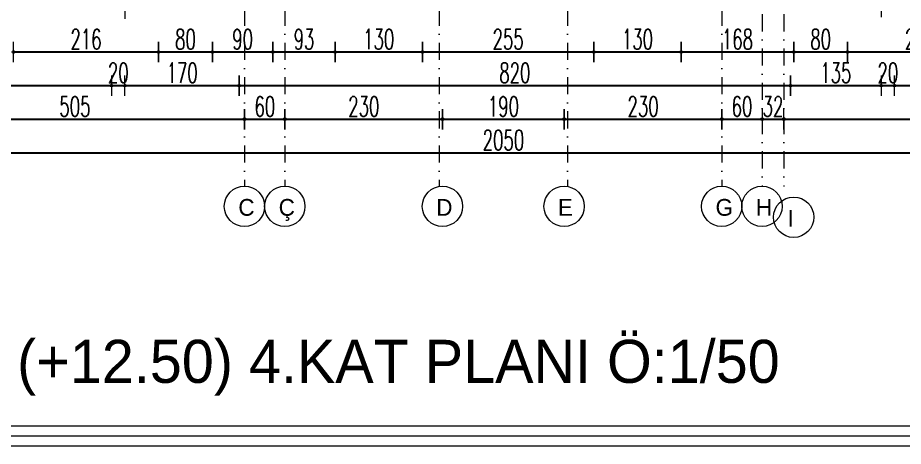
# Model space of a CAD drawing. Header units: millimetres. Extents: x -16104 to 67872, y -88009 to 12107.
# Drawn here: x 22102 to 23420, y -8330 to -7693 of the extents above; entities that cross this region are included whole.
import ezdxf

# ---------------------------------------------------------------- set-up
doc = ezdxf.new("R2010")
doc.units = ezdxf.units.MM
doc.linetypes.add('ACAD_ISO07W100', pattern=[3, 0, -3])
doc.linetypes.add('DASHDOTX2', pattern=[50.8, 25.4, -12.7, 0, -12.7])
doc.layers.get('0').update_dxf_attribs({"color": 241})
for name, color, linetype, lineweight in [('AKS', 1, 'ACAD_ISO07W100', 5), ('akslar', 144, 'Continuous', 20), ('c05', 32, 'Continuous', 13), ('OLCU', 54, 'Continuous', 13), ('YAZI', 22, 'Continuous', 18)]:
    doc.layers.add(name, color=color, linetype=linetype, lineweight=lineweight)
doc.styles.add('DIM', font='Txttw.shx', dxfattribs={"width": 0.6})
doc.styles.add('ÖLÇÜ-50', font='comic.ttf', dxfattribs={"height": 12.5})
doc.dimstyles.new('50', dxfattribs={"dimscale": 0, "dimtxt": 30, "dimasz": 1, "dimexe": 0, "dimexo": 2, "dimgap": 4, "dimtad": 1, "dimdec": 0, "dimzin": 0, "dimdsep": 46, "dimtxsty": 'DIM', "dimblk1": 'DOT', "dimblk2": 'DOT', "dimsah": 1, "dimcen": 1.5, "dimdle": 3, "dimse1": 1, "dimse2": 1, "dimclrd": 256, "dimclre": 9, "dimclrt": 256, "dimadec": 0, "dimazin": 0, "dimtfac": 0.24, "dimtdec": 0, "dimtix": 1, "dimtmove": 2, "dimatfit": 3, "dimldrblk": 'DOT', "dimfxl": 0, "dimtolj": 1, "dimtzin": 15, "dimarcsym": 0})

# ---------------------------------------------------------------- blocks, each defined once
blk = doc.blocks.new('DOT')
for p, q in [((0, 15), (0, -15)), ((-2, 0), (0, 0)), ((2, 0), (0, 0))]:
    blk.add_line(p, q)
blk.add_circle((0, 0), 2)
blk = doc.blocks.new('*D6970')
at = {"layer": 'Defpoints', "color": 0, "transparency": 16777216}
for p in [(22095.8, -7694.1), (22311.8, -7694.1), (22311.8, -7744.1)]:
    blk.add_point(p, dxfattribs=at)
at = {"layer": 'OLCU', "lineweight": -2, "transparency": 16777216}
blk.add_line((22096.8, -7744.1), (22310.8, -7744.1), dxfattribs=at)
at = {"layer": 'OLCU', "lineweight": -2, "transparency": 16777216, "rotation": 180}
blk.add_blockref('DOT', (22095.8, -7744.1), dxfattribs=at)
at = {"layer": 'OLCU', "lineweight": -2, "transparency": 16777216}
blk.add_blockref('DOT', (22311.8, -7744.1), dxfattribs=at)
at = {"layer": 'OLCU', "transparency": 16777216, "insert": (22203.8, -7725.1), "char_height": 30, "attachment_point": 5, "style": 'DIM'}
blk.add_mtext('\\A1;216', dxfattribs=at)
blk = doc.blocks.new('*D6971')
at = {"layer": 'Defpoints', "color": 0, "transparency": 16777216}
for p in [(22311.8, -7694.1), (22391.8, -7694.1), (22391.8, -7744.1)]:
    blk.add_point(p, dxfattribs=at)
at = {"layer": 'OLCU', "lineweight": -2, "transparency": 16777216}
blk.add_line((22312.8, -7744.1), (22390.8, -7744.1), dxfattribs=at)
at = {"layer": 'OLCU', "lineweight": -2, "transparency": 16777216, "rotation": 180}
blk.add_blockref('DOT', (22311.8, -7744.1), dxfattribs=at)
at = {"layer": 'OLCU', "lineweight": -2, "transparency": 16777216}
blk.add_blockref('DOT', (22391.8, -7744.1), dxfattribs=at)
at = {"layer": 'OLCU', "transparency": 16777216, "insert": (22351.8, -7725.1), "char_height": 30, "attachment_point": 5, "style": 'DIM'}
blk.add_mtext('\\A1;80', dxfattribs=at)
blk = doc.blocks.new('*D6972')
at = {"layer": 'Defpoints', "color": 0, "transparency": 16777216}
for p in [(22481.8, -7694.1), (22574.3, -7694.1), (22574.3, -7744.1)]:
    blk.add_point(p, dxfattribs=at)
at = {"layer": 'OLCU', "lineweight": -2, "transparency": 16777216}
blk.add_line((22482.8, -7744.1), (22573.3, -7744.1), dxfattribs=at)
at = {"layer": 'OLCU', "lineweight": -2, "transparency": 16777216, "rotation": 180}
blk.add_blockref('DOT', (22481.8, -7744.1), dxfattribs=at)
at = {"layer": 'OLCU', "lineweight": -2, "transparency": 16777216}
blk.add_blockref('DOT', (22574.3, -7744.1), dxfattribs=at)
at = {"layer": 'OLCU', "transparency": 16777216, "insert": (22528.1, -7725.1), "char_height": 30, "attachment_point": 5, "style": 'DIM'}
blk.add_mtext('\\A1;93', dxfattribs=at)
blk = doc.blocks.new('*D6973')
at = {"layer": 'Defpoints', "color": 0, "transparency": 16777216}
for p in [(22574.3, -7694.1), (22704.3, -7694.1), (22704.3, -7744.1)]:
    blk.add_point(p, dxfattribs=at)
at = {"layer": 'OLCU', "lineweight": -2, "transparency": 16777216}
blk.add_line((22575.3, -7744.1), (22703.3, -7744.1), dxfattribs=at)
at = {"layer": 'OLCU', "lineweight": -2, "transparency": 16777216, "rotation": 180}
blk.add_blockref('DOT', (22574.3, -7744.1), dxfattribs=at)
at = {"layer": 'OLCU', "lineweight": -2, "transparency": 16777216}
blk.add_blockref('DOT', (22704.3, -7744.1), dxfattribs=at)
at = {"layer": 'OLCU', "transparency": 16777216, "insert": (22639.3, -7725.1), "char_height": 30, "attachment_point": 5, "style": 'DIM'}
blk.add_mtext('\\A1;130', dxfattribs=at)
blk = doc.blocks.new('*D6974')
at = {"layer": 'Defpoints', "color": 0, "transparency": 16777216}
for p in [(22704.3, -7694.1), (22959.3, -7694.1), (22959.3, -7744.1)]:
    blk.add_point(p, dxfattribs=at)
at = {"layer": 'OLCU', "lineweight": -2, "transparency": 16777216}
blk.add_line((22705.3, -7744.1), (22958.3, -7744.1), dxfattribs=at)
at = {"layer": 'OLCU', "lineweight": -2, "transparency": 16777216, "rotation": 180}
blk.add_blockref('DOT', (22704.3, -7744.1), dxfattribs=at)
at = {"layer": 'OLCU', "lineweight": -2, "transparency": 16777216}
blk.add_blockref('DOT', (22959.3, -7744.1), dxfattribs=at)
at = {"layer": 'OLCU', "transparency": 16777216, "insert": (22831.8, -7725.1), "char_height": 30, "attachment_point": 5, "style": 'DIM'}
blk.add_mtext('\\A1;255', dxfattribs=at)
blk = doc.blocks.new('*D6975')
at = {"layer": 'Defpoints', "color": 0, "transparency": 16777216}
for p in [(22959.3, -7694.1), (23089.3, -7694.1), (23089.3, -7744.1)]:
    blk.add_point(p, dxfattribs=at)
at = {"layer": 'OLCU', "lineweight": -2, "transparency": 16777216}
blk.add_line((22960.3, -7744.1), (23088.3, -7744.1), dxfattribs=at)
at = {"layer": 'OLCU', "lineweight": -2, "transparency": 16777216, "rotation": 180}
blk.add_blockref('DOT', (22959.3, -7744.1), dxfattribs=at)
at = {"layer": 'OLCU', "lineweight": -2, "transparency": 16777216}
blk.add_blockref('DOT', (23089.3, -7744.1), dxfattribs=at)
at = {"layer": 'OLCU', "transparency": 16777216, "insert": (23024.3, -7725.1), "char_height": 30, "attachment_point": 5, "style": 'DIM'}
blk.add_mtext('\\A1;130', dxfattribs=at)
blk = doc.blocks.new('*D6976')
at = {"layer": 'Defpoints', "color": 0, "transparency": 16777216}
for p in [(23089.3, -7694.1), (23256.8, -7694.1), (23256.8, -7744.1)]:
    blk.add_point(p, dxfattribs=at)
at = {"layer": 'OLCU', "lineweight": -2, "transparency": 16777216}
blk.add_line((23090.3, -7744.1), (23255.8, -7744.1), dxfattribs=at)
at = {"layer": 'OLCU', "lineweight": -2, "transparency": 16777216, "rotation": 180}
blk.add_blockref('DOT', (23089.3, -7744.1), dxfattribs=at)
at = {"layer": 'OLCU', "lineweight": -2, "transparency": 16777216}
blk.add_blockref('DOT', (23256.8, -7744.1), dxfattribs=at)
at = {"layer": 'OLCU', "transparency": 16777216, "insert": (23173.1, -7725.1), "char_height": 30, "attachment_point": 5, "style": 'DIM'}
blk.add_mtext('\\A1;168', dxfattribs=at)
blk = doc.blocks.new('*D6977')
at = {"layer": 'Defpoints', "color": 0, "transparency": 16777216}
for p in [(23256.8, -7694.1), (23336.8, -7694.1), (23336.8, -7744.1)]:
    blk.add_point(p, dxfattribs=at)
at = {"layer": 'OLCU', "lineweight": -2, "transparency": 16777216}
blk.add_line((23257.8, -7744.1), (23335.8, -7744.1), dxfattribs=at)
at = {"layer": 'OLCU', "lineweight": -2, "transparency": 16777216, "rotation": 180}
blk.add_blockref('DOT', (23256.8, -7744.1), dxfattribs=at)
at = {"layer": 'OLCU', "lineweight": -2, "transparency": 16777216}
blk.add_blockref('DOT', (23336.8, -7744.1), dxfattribs=at)
at = {"layer": 'OLCU', "transparency": 16777216, "insert": (23296.8, -7725.1), "char_height": 30, "attachment_point": 5, "style": 'DIM'}
blk.add_mtext('\\A1;80', dxfattribs=at)
blk = doc.blocks.new('*D6978')
at = {"layer": 'Defpoints', "color": 0, "transparency": 16777216}
for p in [(23336.8, -7694.1), (23553.8, -7694.1), (23553.8, -7744.1)]:
    blk.add_point(p, dxfattribs=at)
at = {"layer": 'OLCU', "lineweight": -2, "transparency": 16777216}
blk.add_line((23337.8, -7744.1), (23552.8, -7744.1), dxfattribs=at)
at = {"layer": 'OLCU', "lineweight": -2, "transparency": 16777216, "rotation": 180}
blk.add_blockref('DOT', (23336.8, -7744.1), dxfattribs=at)
at = {"layer": 'OLCU', "lineweight": -2, "transparency": 16777216}
blk.add_blockref('DOT', (23553.8, -7744.1), dxfattribs=at)
at = {"layer": 'OLCU', "transparency": 16777216, "insert": (23445.3, -7725.1), "char_height": 30, "attachment_point": 5, "style": 'DIM'}
blk.add_mtext('\\A1;217', dxfattribs=at)
blk = doc.blocks.new('*D6981')
at = {"layer": 'Defpoints', "color": 0, "transparency": 16777216}
for p in [(21799.8, -7759.1), (22241.8, -7759.1), (22241.8, -7794.1)]:
    blk.add_point(p, dxfattribs=at)
at = {"layer": 'OLCU', "lineweight": -2, "transparency": 16777216}
blk.add_line((21800.8, -7794.1), (22240.8, -7794.1), dxfattribs=at)
at = {"layer": 'OLCU', "lineweight": -2, "transparency": 16777216, "rotation": 180}
blk.add_blockref('DOT', (21799.8, -7794.1), dxfattribs=at)
at = {"layer": 'OLCU', "lineweight": -2, "transparency": 16777216}
blk.add_blockref('DOT', (22241.8, -7794.1), dxfattribs=at)
at = {"layer": 'OLCU', "transparency": 16777216, "insert": (22020.8, -7775.1), "char_height": 30, "attachment_point": 5, "style": 'DIM'}
blk.add_mtext('\\A1;442', dxfattribs=at)
blk = doc.blocks.new('*D6982')
at = {"layer": 'Defpoints', "color": 0, "transparency": 16777216}
for p in [(22431.8, -7759.1), (23251.8, -7759.1), (23251.8, -7794.1)]:
    blk.add_point(p, dxfattribs=at)
at = {"layer": 'OLCU', "lineweight": -2, "transparency": 16777216}
blk.add_line((22432.8, -7794.1), (23250.8, -7794.1), dxfattribs=at)
at = {"layer": 'OLCU', "lineweight": -2, "transparency": 16777216, "rotation": 180}
blk.add_blockref('DOT', (22431.8, -7794.1), dxfattribs=at)
at = {"layer": 'OLCU', "lineweight": -2, "transparency": 16777216}
blk.add_blockref('DOT', (23251.8, -7794.1), dxfattribs=at)
at = {"layer": 'OLCU', "transparency": 16777216, "insert": (22841.8, -7775.1), "char_height": 30, "attachment_point": 5, "style": 'DIM'}
blk.add_mtext('\\A1;820', dxfattribs=at)
blk = doc.blocks.new('*D6983')
at = {"layer": 'Defpoints', "color": 0, "transparency": 16777216}
for p in [(23251.8, -7759.1), (23386.8, -7759.1), (23386.8, -7794.1)]:
    blk.add_point(p, dxfattribs=at)
at = {"layer": 'OLCU', "lineweight": -2, "transparency": 16777216}
blk.add_line((23252.8, -7794.1), (23385.8, -7794.1), dxfattribs=at)
at = {"layer": 'OLCU', "lineweight": -2, "transparency": 16777216, "rotation": 180}
blk.add_blockref('DOT', (23251.8, -7794.1), dxfattribs=at)
at = {"layer": 'OLCU', "lineweight": -2, "transparency": 16777216}
blk.add_blockref('DOT', (23386.8, -7794.1), dxfattribs=at)
at = {"layer": 'OLCU', "transparency": 16777216, "insert": (23319.3, -7775.1), "char_height": 30, "attachment_point": 5, "style": 'DIM'}
blk.add_mtext('\\A1;135', dxfattribs=at)
blk = doc.blocks.new('*D6985')
at = {"layer": 'Defpoints', "color": 0, "transparency": 16777216}
for p in [(22499.8, -7844.1), (22734.3, -7844.1), (22734.3, -7844.1)]:
    blk.add_point(p, dxfattribs=at)
at = {"layer": 'OLCU', "lineweight": -2, "transparency": 16777216}
blk.add_line((22500.8, -7844.1), (22733.3, -7844.1), dxfattribs=at)
at = {"layer": 'OLCU', "lineweight": -2, "transparency": 16777216, "rotation": 180}
blk.add_blockref('DOT', (22499.8, -7844.1), dxfattribs=at)
at = {"layer": 'OLCU', "lineweight": -2, "transparency": 16777216}
blk.add_blockref('DOT', (22734.3, -7844.1), dxfattribs=at)
at = {"layer": 'OLCU', "transparency": 16777216, "insert": (22617.1, -7825.1), "char_height": 30, "attachment_point": 5, "style": 'DIM'}
blk.add_mtext('\\A1;230', dxfattribs=at)
blk = doc.blocks.new('*D6988')
at = {"layer": 'Defpoints', "color": 0, "transparency": 16777216}
for p in [(21799.8, -7859.1), (23849.8, -7859.1), (23849.8, -7894.1)]:
    blk.add_point(p, dxfattribs=at)
at = {"layer": 'OLCU', "lineweight": -2, "transparency": 16777216}
blk.add_line((21800.8, -7894.1), (23848.8, -7894.1), dxfattribs=at)
at = {"layer": 'OLCU', "lineweight": -2, "transparency": 16777216, "rotation": 180}
blk.add_blockref('DOT', (21799.8, -7894.1), dxfattribs=at)
at = {"layer": 'OLCU', "lineweight": -2, "transparency": 16777216}
blk.add_blockref('DOT', (23849.8, -7894.1), dxfattribs=at)
at = {"layer": 'OLCU', "transparency": 16777216, "insert": (22824.8, -7875.1), "char_height": 30, "attachment_point": 5, "style": 'DIM'}
blk.add_mtext('\\A1;2050', dxfattribs=at)
blk = doc.blocks.new('*D7044')
at = {"layer": 'Defpoints', "color": 0, "transparency": 16777216}
for p in [(22261.8, -7794.1), (22431.8, -7794.1), (22431.8, -7794.1)]:
    blk.add_point(p, dxfattribs=at)
at = {"layer": 'OLCU', "lineweight": -2, "transparency": 16777216}
blk.add_line((22262.8, -7794.1), (22430.8, -7794.1), dxfattribs=at)
at = {"layer": 'OLCU', "lineweight": -2, "transparency": 16777216, "rotation": 180}
blk.add_blockref('DOT', (22261.8, -7794.1), dxfattribs=at)
at = {"layer": 'OLCU', "lineweight": -2, "transparency": 16777216}
blk.add_blockref('DOT', (22431.8, -7794.1), dxfattribs=at)
at = {"layer": 'OLCU', "transparency": 16777216, "insert": (22346.8, -7775.1), "char_height": 30, "attachment_point": 5, "style": 'DIM'}
blk.add_mtext('\\A1;170', dxfattribs=at)
blk = doc.blocks.new('*D7047')
at = {"layer": 'Defpoints', "color": 0, "transparency": 16777216}
for p in [(23406.8, -7794.1), (23849.8, -7794.1), (23849.8, -7794.1)]:
    blk.add_point(p, dxfattribs=at)
at = {"layer": 'OLCU', "lineweight": -2, "transparency": 16777216}
blk.add_line((23407.8, -7794.1), (23848.8, -7794.1), dxfattribs=at)
at = {"layer": 'OLCU', "lineweight": -2, "transparency": 16777216, "rotation": 180}
blk.add_blockref('DOT', (23406.8, -7794.1), dxfattribs=at)
at = {"layer": 'OLCU', "lineweight": -2, "transparency": 16777216}
blk.add_blockref('DOT', (23849.8, -7794.1), dxfattribs=at)
at = {"layer": 'OLCU', "transparency": 16777216, "insert": (23628.3, -7775.1), "char_height": 30, "attachment_point": 5, "style": 'DIM'}
blk.add_mtext('\\A1;443', dxfattribs=at)
blk = doc.blocks.new('*D7073')
at = {"layer": 'Defpoints', "color": 0, "transparency": 16777216}
for p in [(22241.8, -7744.1), (22261.8, -7744.1), (22261.8, -7794.1)]:
    blk.add_point(p, dxfattribs=at)
at = {"layer": 'OLCU', "lineweight": -2, "transparency": 16777216}
for p, q in [((22240.8, -7794.1), (22239.8, -7794.1)), ((22241.8, -7794.1), (22261.8, -7794.1)), ((22262.8, -7794.1), (22263.8, -7794.1))]:
    blk.add_line(p, q, dxfattribs=at)
blk.add_blockref('DOT', (22241.8, -7794.1), dxfattribs=at)
at = {"layer": 'OLCU', "lineweight": -2, "transparency": 16777216, "rotation": 180}
blk.add_blockref('DOT', (22261.8, -7794.1), dxfattribs=at)
at = {"layer": 'OLCU', "transparency": 16777216, "insert": (22251.8, -7775.1), "char_height": 30, "attachment_point": 5, "style": 'DIM'}
blk.add_mtext('\\A1;20', dxfattribs=at)
blk = doc.blocks.new('*D7074')
at = {"layer": 'Defpoints', "color": 0, "transparency": 16777216}
for p in [(23386.8, -7794.1), (23406.8, -7794.1), (23406.8, -7794.1)]:
    blk.add_point(p, dxfattribs=at)
at = {"layer": 'OLCU', "lineweight": -2, "transparency": 16777216}
for p, q in [((23385.8, -7794.1), (23384.8, -7794.1)), ((23386.8, -7794.1), (23406.8, -7794.1)), ((23407.8, -7794.1), (23408.8, -7794.1))]:
    blk.add_line(p, q, dxfattribs=at)
blk.add_blockref('DOT', (23386.8, -7794.1), dxfattribs=at)
at = {"layer": 'OLCU', "lineweight": -2, "transparency": 16777216, "rotation": 180}
blk.add_blockref('DOT', (23406.8, -7794.1), dxfattribs=at)
at = {"layer": 'OLCU', "transparency": 16777216, "insert": (23396.8, -7775.1), "char_height": 30, "attachment_point": 5, "style": 'DIM'}
blk.add_mtext('\\A1;20', dxfattribs=at)
blk = doc.blocks.new('*D7086')
at = {"layer": 'Defpoints', "color": 0, "transparency": 16777216}
for p in [(21934.8, -7844.1), (22439.8, -7844.1), (22439.8, -7844.1)]:
    blk.add_point(p, dxfattribs=at)
at = {"layer": 'OLCU', "lineweight": -2, "transparency": 16777216}
blk.add_line((21935.8, -7844.1), (22438.8, -7844.1), dxfattribs=at)
at = {"layer": 'OLCU', "lineweight": -2, "transparency": 16777216, "rotation": 180}
blk.add_blockref('DOT', (21934.8, -7844.1), dxfattribs=at)
at = {"layer": 'OLCU', "lineweight": -2, "transparency": 16777216}
blk.add_blockref('DOT', (22439.8, -7844.1), dxfattribs=at)
at = {"layer": 'OLCU', "transparency": 16777216, "insert": (22187.3, -7825.1), "char_height": 30, "attachment_point": 5, "style": 'DIM'}
blk.add_mtext('\\A1;505', dxfattribs=at)
blk = doc.blocks.new('*D7087')
at = {"layer": 'Defpoints', "color": 0, "transparency": 16777216}
for p in [(22439.8, -7844.1), (22499.8, -7844.1), (22499.8, -7844.1)]:
    blk.add_point(p, dxfattribs=at)
at = {"layer": 'OLCU', "lineweight": -2, "transparency": 16777216}
blk.add_line((22440.8, -7844.1), (22498.8, -7844.1), dxfattribs=at)
at = {"layer": 'OLCU', "lineweight": -2, "transparency": 16777216, "rotation": 180}
blk.add_blockref('DOT', (22439.8, -7844.1), dxfattribs=at)
at = {"layer": 'OLCU', "lineweight": -2, "transparency": 16777216}
blk.add_blockref('DOT', (22499.8, -7844.1), dxfattribs=at)
at = {"layer": 'OLCU', "transparency": 16777216, "insert": (22469.8, -7825.1), "char_height": 30, "attachment_point": 5, "style": 'DIM'}
blk.add_mtext('\\A1;60', dxfattribs=at)
blk = doc.blocks.new('*D7088')
at = {"layer": 'Defpoints', "color": 0, "transparency": 16777216}
for p in [(22734.3, -7844.1), (22915.3, -7844.1), (22915.3, -7844.1)]:
    blk.add_point(p, dxfattribs=at)
at = {"layer": 'OLCU', "lineweight": -2, "transparency": 16777216}
blk.add_line((22735.3, -7844.1), (22914.3, -7844.1), dxfattribs=at)
at = {"layer": 'OLCU', "lineweight": -2, "transparency": 16777216, "rotation": 180}
blk.add_blockref('DOT', (22734.3, -7844.1), dxfattribs=at)
at = {"layer": 'OLCU', "lineweight": -2, "transparency": 16777216}
blk.add_blockref('DOT', (22915.3, -7844.1), dxfattribs=at)
at = {"layer": 'OLCU', "transparency": 16777216, "insert": (22824.8, -7825.1), "char_height": 30, "attachment_point": 5, "style": 'DIM'}
blk.add_mtext('\\A1;190', dxfattribs=at)
blk = doc.blocks.new('*D7089')
at = {"layer": 'Defpoints', "color": 0, "transparency": 16777216}
for p in [(22915.3, -7844.1), (23149.8, -7844.1), (23149.8, -7844.1)]:
    blk.add_point(p, dxfattribs=at)
at = {"layer": 'OLCU', "lineweight": -2, "transparency": 16777216}
blk.add_line((22916.3, -7844.1), (23148.8, -7844.1), dxfattribs=at)
at = {"layer": 'OLCU', "lineweight": -2, "transparency": 16777216, "rotation": 180}
blk.add_blockref('DOT', (22915.3, -7844.1), dxfattribs=at)
at = {"layer": 'OLCU', "lineweight": -2, "transparency": 16777216}
blk.add_blockref('DOT', (23149.8, -7844.1), dxfattribs=at)
at = {"layer": 'OLCU', "transparency": 16777216, "insert": (23032.6, -7825.1), "char_height": 30, "attachment_point": 5, "style": 'DIM'}
blk.add_mtext('\\A1;230', dxfattribs=at)
blk = doc.blocks.new('*D7090')
at = {"layer": 'Defpoints', "color": 0, "transparency": 16777216}
for p in [(23149.8, -7844.1), (23209.8, -7844.1), (23209.8, -7844.1)]:
    blk.add_point(p, dxfattribs=at)
at = {"layer": 'OLCU', "lineweight": -2, "transparency": 16777216}
blk.add_line((23150.8, -7844.1), (23208.8, -7844.1), dxfattribs=at)
at = {"layer": 'OLCU', "lineweight": -2, "transparency": 16777216, "rotation": 180}
blk.add_blockref('DOT', (23149.8, -7844.1), dxfattribs=at)
at = {"layer": 'OLCU', "lineweight": -2, "transparency": 16777216}
blk.add_blockref('DOT', (23209.8, -7844.1), dxfattribs=at)
at = {"layer": 'OLCU', "transparency": 16777216, "insert": (23179.8, -7825.1), "char_height": 30, "attachment_point": 5, "style": 'DIM'}
blk.add_mtext('\\A1;60', dxfattribs=at)
blk = doc.blocks.new('*D7091')
at = {"layer": 'Defpoints', "color": 0, "transparency": 16777216}
for p in [(23209.8, -7844.1), (23241.8, -7844.1), (23241.8, -7844.1)]:
    blk.add_point(p, dxfattribs=at)
at = {"layer": 'OLCU', "lineweight": -2, "transparency": 16777216}
for p, q in [((23208.8, -7844.1), (23207.8, -7844.1)), ((23209.8, -7844.1), (23241.8, -7844.1)), ((23242.8, -7844.1), (23243.8, -7844.1))]:
    blk.add_line(p, q, dxfattribs=at)
blk.add_blockref('DOT', (23209.8, -7844.1), dxfattribs=at)
at = {"layer": 'OLCU', "lineweight": -2, "transparency": 16777216, "rotation": 180}
blk.add_blockref('DOT', (23241.8, -7844.1), dxfattribs=at)
at = {"layer": 'OLCU', "transparency": 16777216, "insert": (23225.8, -7825.1), "char_height": 30, "attachment_point": 5, "style": 'DIM'}
blk.add_mtext('\\A1;32', dxfattribs=at)
blk = doc.blocks.new('*D7092')
at = {"layer": 'Defpoints', "color": 0, "transparency": 16777216}
for p in [(23241.8, -7844.1), (23679.8, -7844.1), (23679.8, -7844.1)]:
    blk.add_point(p, dxfattribs=at)
at = {"layer": 'OLCU', "lineweight": -2, "transparency": 16777216}
blk.add_line((23242.8, -7844.1), (23678.8, -7844.1), dxfattribs=at)
at = {"layer": 'OLCU', "lineweight": -2, "transparency": 16777216, "rotation": 180}
blk.add_blockref('DOT', (23241.8, -7844.1), dxfattribs=at)
at = {"layer": 'OLCU', "lineweight": -2, "transparency": 16777216}
blk.add_blockref('DOT', (23679.8, -7844.1), dxfattribs=at)
at = {"layer": 'OLCU', "transparency": 16777216, "insert": (23460.8, -7825.1), "char_height": 30, "attachment_point": 5, "style": 'DIM'}
blk.add_mtext('\\A1;438', dxfattribs=at)
blk = doc.blocks.new('*D7110')
at = {"layer": 'Defpoints', "color": 0, "transparency": 16777216}
for p in [(22391.8, -7744.1), (22481.8, -7744.1), (22481.8, -7744.1)]:
    blk.add_point(p, dxfattribs=at)
at = {"layer": 'OLCU', "lineweight": -2, "transparency": 16777216}
blk.add_line((22392.8, -7744.1), (22480.8, -7744.1), dxfattribs=at)
at = {"layer": 'OLCU', "lineweight": -2, "transparency": 16777216, "rotation": 180}
blk.add_blockref('DOT', (22391.8, -7744.1), dxfattribs=at)
at = {"layer": 'OLCU', "lineweight": -2, "transparency": 16777216}
blk.add_blockref('DOT', (22481.8, -7744.1), dxfattribs=at)
at = {"layer": 'OLCU', "transparency": 16777216, "insert": (22436.8, -7725.1), "char_height": 30, "attachment_point": 5, "style": 'DIM'}
blk.add_mtext('\\A1;90', dxfattribs=at)
blk = doc.blocks.new('*D7113')
at = {"layer": 'Defpoints', "color": 0, "transparency": 16777216}
for p in [(22261.8, -7680), (23386.8, -7677.3), (23386.8, -7677.3)]:
    blk.add_point(p, dxfattribs=at)
at = {"layer": 'OLCU', "lineweight": -2, "transparency": 16777216}
blk.add_line((22262.8, -7680), (23385.8, -7677.3), dxfattribs=at)
for p, rotation in [((22261.8, -7680), 180.1399202823359), ((23386.8, -7677.3), 0.1399202823359238)]:
    blk.add_blockref('DOT', p, dxfattribs=dict(at, rotation=rotation))
at = {"layer": 'OLCU', "transparency": 16777216, "insert": (22824.3, -7659.6), "char_height": 30, "attachment_point": 5, "rotation": 0.1399, "style": 'DIM'}
blk.add_mtext('\\A1;1125', dxfattribs=at)
blk = doc.blocks.new('*D6848')
at = {"layer": 'Defpoints', "color": 0, "transparency": 16777216}
for p in [(21629.8, -7672.6), (21629.8, -7672.6), (22261.8, -7680)]:
    blk.add_point(p, dxfattribs=at)
at = {"layer": 'OLCU', "lineweight": -2, "transparency": 16777216}
blk.add_line((22260.8, -7680), (21630.8, -7672.6), dxfattribs=at)
for p, rotation in [((21629.8, -7672.6), 179.3311844585351), ((22261.8, -7680), 359.3311844585351)]:
    blk.add_blockref('DOT', p, dxfattribs=dict(at, rotation=rotation))
at = {"layer": 'OLCU', "transparency": 16777216, "insert": (21946, -7657.3), "char_height": 30, "attachment_point": 5, "rotation": 359.3312, "style": 'DIM'}
blk.add_mtext('\\A1;632', dxfattribs=at)

msp = doc.modelspace()

# ---------------------------------------------------------------- linework, layer by layer
at = {"layer": 'AKS', "linetype": 'ByBlock'}
for centre in [(22439.6, -7973.6), (22499.6, -7973.6), (22734.1, -7973.6), (22915.1, -7973.6), (23149.6, -7973.6), (23209.6, -7973.6), (23256.6, -7989.8)]:
    msp.add_circle(centre, 30, dxfattribs=at)
at = {"layer": 'akslar', "linetype": 'DASHDOTX2'}
for p, q in [((22439.8, -5134.6), (22439.8, -7944.1)), ((22499.8, -5134.6), (22499.8, -7944.1)), ((22729.3, -5134.6), (22729.3, -7944.1)), ((22920.3, -5134.6), (22920.3, -7944.1)), ((23149.8, -5134.6), (23149.8, -7944.1)), ((23209.8, -5143.1), (23209.8, -7944.1)), ((23241.8, -5143.1), (23241.8, -7944.1))]:
    msp.add_line(p, q, dxfattribs=at)
at = {"layer": 'c05'}
for points in [[(24640.4, -8120), (24640.4, -8330.3), (21110.1, -8330.3), (21110.1, -4952.5), (24640.4, -4952.5), (24640.4, -6808.6)], [(24625.4, -8120), (24625.4, -8315.3), (21125.1, -8315.3), (21125.1, -4967.5), (24625.4, -4967.5), (24625.4, -6808.6)], [(24610.4, -8120), (24610.4, -8300.3), (21140.1, -8300.3), (21140.1, -4982.5), (24610.4, -4982.5), (24610.4, -6808.6)]]:
    msp.add_lwpolyline(points, dxfattribs=at)

# ---------------------------------------------------------------- texts
at = {"layer": 'AKS', "char_height": 25, "width": 35.659, "attachment_point": 1}
for s, insert in [('C', (22430.4, -7962.6)), ('Ç', (22490.4, -7962.6)), ('D', (22724.9, -7962.6)), ('E', (22905.9, -7962.6)), ('G', (23140.4, -7962.6)), ('H', (23200.4, -7962.6)), ('I', (23247.4, -7978.8))]:
    msp.add_mtext(s, dxfattribs=dict(at, insert=insert))
at = {"layer": 'YAZI', "style": 'ÖLÇÜ-50'}
msp.add_text('(+12.50) 4.KAT PLANI Ö:1/50', height=64, dxfattribs=at).set_placement((22101.3, -8236))

# ---------------------------------------------------------------- dimensions: what is measured, and where the dimension line sits
at = {"layer": 'OLCU'}
for p1, p2, picture, middle in [((22261.8, -7680), (21629.8, -7672.6), '*D6848', (21946, -7657.3)), ((22261.8, -7680), (23386.8, -7677.3), '*D7113', (22824.3, -7659.6)), ((22391.8, -7744.1), (22481.8, -7744.1), '*D7110', (22436.8, -7725.1)), ((21934.8, -7844.1), (22439.8, -7844.1), '*D7086', (22187.3, -7825.1))]:
    dim = msp.add_aligned_dim(p1=p1, p2=p2, distance=0, dimstyle='50', override={"dimscale": 1}, dxfattribs=at)
    dim.commit()
    dim.dimension.update_dxf_attribs({"geometry": picture, "text_midpoint": middle})
for base, p1, p2, picture, middle in [((22311.8, -7744.1), (22095.8, -7694.1), (22311.8, -7694.1), '*D6970', (22203.8, -7725.1)), ((22391.8, -7744.1), (22311.8, -7694.1), (22391.8, -7694.1), '*D6971', (22351.8, -7725.1)), ((22574.3169726, -7744.0601116), (22481.8169726, -7694.0601116), (22574.3169726, -7694.0601116), '*D6972', (22528.0669726, -7725.0601116)), ((22704.3, -7744.1), (22574.3, -7694.1), (22704.3, -7694.1), '*D6973', (22639.3, -7725.1)), ((22959.3, -7744.1), (22704.3, -7694.1), (22959.3, -7694.1), '*D6974', (22831.8, -7725.1)), ((23089.3, -7744.1), (22959.3, -7694.1), (23089.3, -7694.1), '*D6975', (23024.3, -7725.1)), ((23256.8169726, -7744.0601116), (23089.3169726, -7694.0601116), (23256.8169726, -7694.0601116), '*D6976', (23173.0669726, -7725.0601116)), ((23336.8, -7744.1), (23256.8, -7694.1), (23336.8, -7694.1), '*D6977', (23296.8, -7725.1)), ((23553.8, -7744.1), (23336.8, -7694.1), (23553.8, -7694.1), '*D6978', (23445.3, -7725.1)), ((22261.8, -7794.1), (22241.8, -7744.1), (22261.8, -7744.1), '*D7073', (22251.8, -7775.1)), ((22241.8, -7794.1), (21799.8, -7759.1), (22241.8, -7759.1), '*D6981', (22020.8, -7775.1)), ((22431.8, -7794.1), (22261.8, -7794.1), (22431.8, -7794.1), '*D7044', (22346.8, -7775.1)), ((23251.8, -7794.1), (22431.8, -7759.1), (23251.8, -7759.1), '*D6982', (22841.8, -7775.1)), ((23386.8, -7794.1), (23251.8, -7759.1), (23386.8, -7759.1), '*D6983', (23319.3, -7775.1)), ((23406.8, -7794.1), (23386.8, -7794.1), (23406.8, -7794.1), '*D7074', (23396.8, -7775.1)), ((23849.8, -7794.1), (23406.8, -7794.1), (23849.8, -7794.1), '*D7047', (23628.3, -7775.1)), ((22499.8, -7844.1), (22439.8, -7844.1), (22499.8, -7844.1), '*D7087', (22469.8, -7825.1)), ((23209.8, -7844.1), (23149.8, -7844.1), (23209.8, -7844.1), '*D7090', (23179.8, -7825.1)), ((23241.8, -7844.1), (23209.8, -7844.1), (23241.8, -7844.1), '*D7091', (23225.8, -7825.1)), ((23679.8, -7844.1), (23241.8, -7844.1), (23679.8, -7844.1), '*D7092', (23460.8, -7825.1)), ((23849.8, -7894.1), (21799.8, -7859.1), (23849.8, -7859.1), '*D6988', (22824.8, -7875.1))]:
    dim = msp.add_linear_dim(base=base, p1=p1, p2=p2, dimstyle='50', override={"dimscale": 1}, dxfattribs=at)
    dim.commit()
    dim.dimension.update_dxf_attribs({"geometry": picture, "text_midpoint": middle})
for base, p1, p2, text, picture, middle in [((22734.3, -7844.1), (22499.8, -7844.1), (22734.3, -7844.1), '230', '*D6985', (22617.1, -7825.1)), ((22915.3, -7844.1), (22734.3, -7844.1), (22915.3, -7844.1), '190', '*D7088', (22824.8, -7825.1)), ((23149.8, -7844.1), (22915.3, -7844.1), (23149.8, -7844.1), '230', '*D7089', (23032.6, -7825.1))]:
    dim = msp.add_linear_dim(base=base, p1=p1, p2=p2, text=text, dimstyle='50', override={"dimscale": 1}, dxfattribs=at)
    dim.commit()
    dim.dimension.update_dxf_attribs({"geometry": picture, "text_midpoint": middle})

doc.saveas('drawing.dxf')
